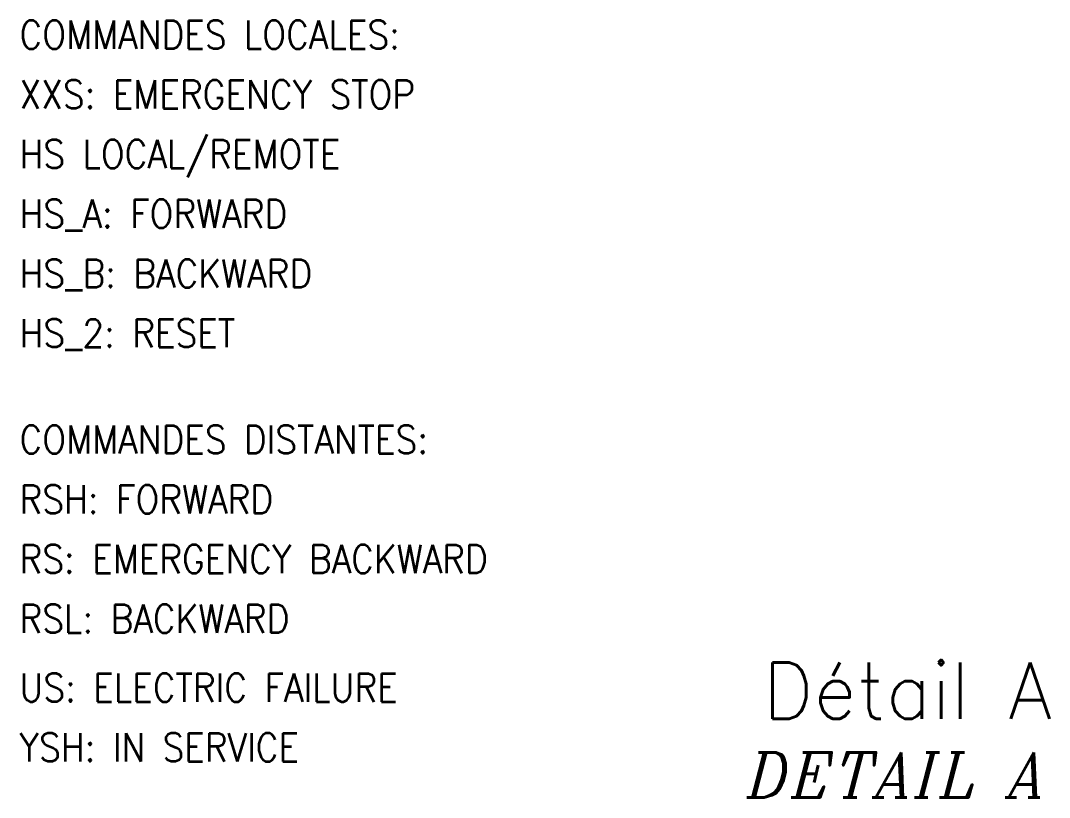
# Model space of a CAD drawing. Header units: millimetres. Extents: x 2838 to 4336, y 1534 to 2077.
# Drawn here: x 2849.2 to 2940.7, y 1767.1 to 1836.2 of the extents above; entities that cross this region are included whole.
import ezdxf
from ezdxf.enums import TextEntityAlignment as Align

# ---------------------------------------------------------------- set-up
doc = ezdxf.new("R2010")
doc.units = ezdxf.units.MM
doc.header["$LTSCALE"] = 0.1
doc.layers.add('TEXTE-ANG', color=2, linetype='Continuous')
doc.layers.add('TITRE', color=50, linetype='Continuous')
doc.styles.add('ITALIC', font='italic.shx', dxfattribs={"height": 1.8})
doc.styles.add('ROMANS', font='romans.shx', dxfattribs={"width": 0.7})

msp = doc.modelspace()

# ---------------------------------------------------------------- texts
at = {"layer": 'TEXTE-ANG', "style": 'ROMANS', "width": 0.9}
for s, p in [('COMMANDES LOCALES:', (2849.064, 1833.732)), ('XXS: EMERGENCY STOP', (2849.064, 1828.424)), ('HS LOCAL/REMOTE', (2849.064, 1823.116)), ('HS_A: FORWARD', (2849.064, 1817.808)), ('HS_B: BACKWARD', (2849.064, 1812.5)), ('HS_2: RESET', (2849.064, 1807.192)), ('COMMANDES DISTANTES:', (2849.064, 1797.719)), ('RSH: FORWARD', (2849.064, 1792.411)), ('RS: EMERGENCY BACKWARD', (2849.064, 1787.103)), ('RSL: BACKWARD', (2849.064, 1781.795)), ('US: ELECTRIC FAILURE', (2849.064, 1775.663)), ('YSH: IN SERVICE', (2849.064, 1770.355))]:
    msp.add_text(s, height=2.5, dxfattribs=at).set_placement(p)
at = {"layer": 'TEXTE-ANG', "style": 'ITALIC'}
msp.add_text('DETAIL A', height=4, dxfattribs=at).set_placement((2927.159, 1767.149), align=Align.CENTER)
at = {"layer": 'TITRE', "style": 'ROMANS'}
msp.add_text('Détail A', height=5, dxfattribs=at).set_placement((2928.065, 1774.14), align=Align.CENTER)

doc.saveas('drawing.dxf')
